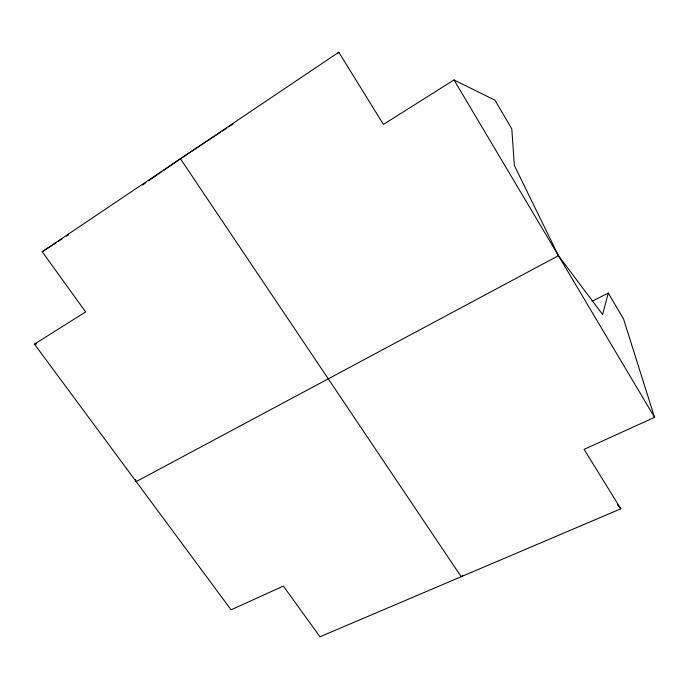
<?xml version="1.0" encoding="UTF-8"?>
<svg xmlns="http://www.w3.org/2000/svg" width="689" height="689" viewBox="0 0 689 689"><rect width="100%" height="100%" fill="white"/><g stroke="black" fill="none" stroke-linecap="round" stroke-linejoin="round"><path stroke-width="1.03" d="M608.266 293.04L602.608 314.546L558.452 255.671L514.364 165.506L511.798 128.852L494.952 100.172L454.008 79.958L383.394 124.425L338.79 52.209L42.201 251.726L85.625 311.919L34.45 344.147L231.091 609.825L283.377 586.063L319.963 636.791L620.806 508.801L584.091 449.366L654.55 417.345L623.605 319.153L608.266 293.04L591.989 301.351M337.403 53.725L338.79 52.209M462.913 575.436L461.199 576.702L180.423 158.746L214.305 136.379M142.494 185.048L146.016 182.602M148.669 180.768L161.898 171.587M163.663 170.364L180.423 158.746M216.088 135.199L220.54 132.262M222.323 131.082L226.784 128.137M228.567 126.965L233.02 124.02M42.201 251.726L56.601 242.494M58.401 241.339L61.993 239.031M66.497 236.146L68.297 234.992M558.452 255.671L136.189 481.602L135.466 479.57M34.45 344.147L36.569 343.785M617.378 504.718L620.806 508.801M454.008 79.958L654.55 417.345"/></g></svg>
